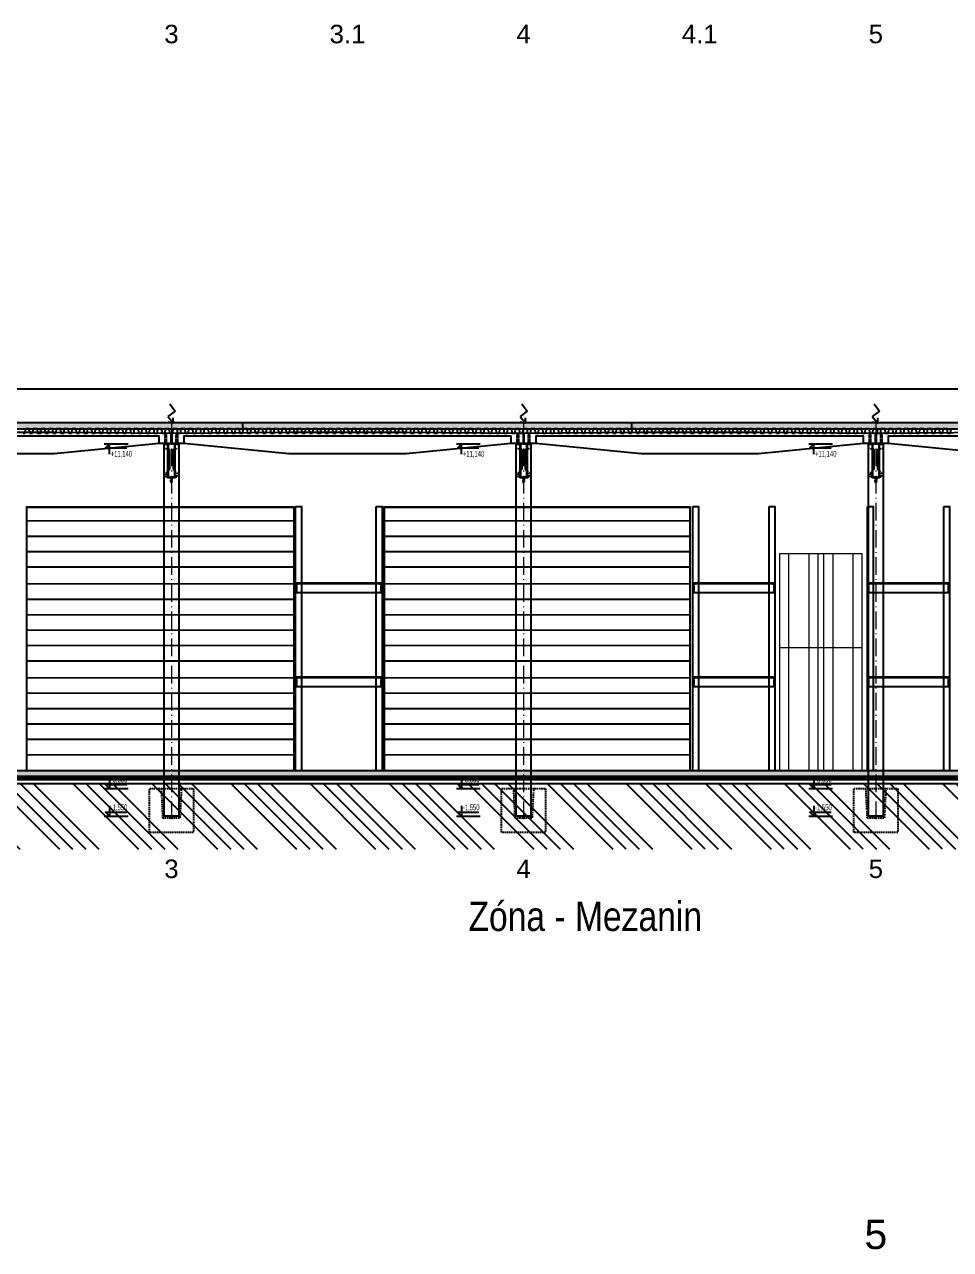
# Model space of a CAD drawing. Header units: millimetres. Extents: x 325046 to 1268204, y 1875583 to 2761998.
# Drawn here: x 725072 to 756622, y 2367212 to 2408947 of the extents above; entities that cross this region are included whole.
import ezdxf
from ezdxf.enums import TextEntityAlignment as Align

# ---------------------------------------------------------------- set-up
doc = ezdxf.new("R2010")
doc.units = ezdxf.units.MM
doc.header["$LTSCALE"] = 100
for name, pattern in [('ACAD_ISO10W100', [18.5, 12, -3, 0.5, -3]), ('DASHDOT', [1, 0.5, -0.25, 0, -0.25]), ('DASHED', [0.75, 0.5, -0.25]), ('DIVIDE', [31.75, 12.7, -6.35, 0, -6.35, 0, -6.35])]:
    doc.linetypes.add(name, pattern=pattern)
for name, color, linetype in [('005', 9, 'Continuous'), ('025', 1, 'Continuous'), ('030', 7, 'Continuous'), ('035', 7, 'Continuous'), ('050', 4, 'Continuous'), ('KOTY', 2, 'Continuous'), ('kóty 100', 5, 'Continuous'), ('Sloupy', 7, 'Continuous'), ('ŠRAF-TERÉN', 34, 'Continuous'), ('ŽB - MONOLIT', 4, 'Continuous')]:
    doc.layers.add(name, color=color, linetype=linetype)
for name, color, linetype, lineweight, true_color in [('IZOLACE - H', 7, 'Continuous', 9, 0x525252), ('PŘÍČKY - SDK', 7, 'Continuous', 30, 0x6a1174), ('Regály', 7, 'Continuous', 9, 0x0d4f10), ('TECH - Výtah + válečková', 7, 'Continuous', 9, 0xcc0f42), ('TECH - Zóny', 7, 'DIVIDE', 15, 0x33843e), ('TRAPÉZ -  KRYTINA', 7, 'Continuous', 25, 0x005875)]:
    doc.layers.add(name, color=color, linetype=linetype, lineweight=lineweight, true_color=true_color)
for name, color, linetype, true_color in [('Izolace tepelná', 7, 'Continuous', 0xfdf0ce), ('OCEL', 7, 'Continuous', 0x025574), ('Popis OS', 7, 'Continuous', 0xbd0a5d), ('Příprava na dock', 7, 'Continuous', 0x616161), ('ŽB - Šraf-monol', 7, 'Continuous', 0x6bc2a4)]:
    doc.layers.add(name, color=color, linetype=linetype, true_color=true_color)
doc.layers.add('Objekty - osy', color=5, linetype='ACAD_ISO10W100', lineweight=20)
doc.styles.add('ARIAL NARROW', font='ARIALN.TTF')
doc.styles.add('ARIL-TENKÝ', font='arial.ttf')

# ---------------------------------------------------------------- blocks, each defined once
blk = doc.blocks.new('L1_PO')
at = {"layer": '005', "linetype": 'DASHDOT', "ltscale": 0.5}
for points in [[(2900232, -5311663), (2900232, -5311223)], [(2911852, -5311663), (2911852, -5311223)]]:
    blk.add_lwpolyline(points, dxfattribs=at)
at = {"layer": '030'}
blk.add_lwpolyline([(2904042, -5311223), (2908042, -5311223), (2912022, -5311253), (2912022, -5311603), (2911622, -5311603), (2908042, -5311953), (2904042, -5311953), (2900462, -5311603), (2900062, -5311603), (2900062, -5311253)], close=True, dxfattribs=at)
blk.add_lwpolyline([(2911622, -5311603), (2911622, -5311353), (2900462, -5311353), (2900462, -5311603)], dxfattribs=at)
blk.add_lwpolyline([(2911622, -5311603), (2911622, -5311353), (2900462, -5311353), (2900462, -5311603)], dxfattribs=at)
at = {"layer": '035', "linetype": 'DASHED', "ltscale": 0.5}
for points in [[(2900207, -5311603), (2900207, -5311252)], [(2900257, -5311603), (2900257, -5311252)], [(2911827, -5311603), (2911827, -5311252)], [(2911877, -5311603), (2911877, -5311252)]]:
    blk.add_lwpolyline(points, dxfattribs=at)
blk = doc.blocks.new('HLAVIVE 5 PO')
at = {"layer": 'Příprava na dock', "linetype": 'DASHED'}
blk.add_lwpolyline([(2345597, -5228059), (2345597, -5226559), (2347097, -5226559), (2347097, -5228059)], close=True, dxfattribs=at)
blk.add_lwpolyline([(2345997, -5226559), (2346047, -5227559), (2346647, -5227559), (2346697, -5226559)], dxfattribs=at)
blk = doc.blocks.new('HROMOSVOD')
at = {"layer": 'Sloupy'}
for p, q in [((-215544, -3763603), (-215365, -3763858)), ((-215365, -3763858), (-215611, -3764037)), ((-215611, -3764037), (-215422, -3764264)), ((-215422, -3764264), (-215605, -3764227)), ((-215422, -3764264), (-215425, -3764077))]:
    blk.add_line(p, q, dxfattribs=at)

msp = doc.modelspace()

# ---------------------------------------------------------------- hatches: boundary and pattern name
at = {"layer": 'Izolace tepelná'}
h = msp.add_hatch(color=256, dxfattribs=at)
h.dxf.hatch_style = 1
h.paths.add_polyline_path([(720235.7, 2395373.1), (719157.2, 2395373.1), (719157.2, 2395173.1), (720235.7, 2395173.1)])
h.paths.add_polyline_path([(726235.7, 2395373.1), (720235.7, 2395373.1), (720235.7, 2395173.1), (726235.7, 2395173.1)])
h.paths.add_polyline_path([(732235.7, 2395373.1), (726235.7, 2395373.1), (726235.7, 2395173.1), (726293.5, 2395173.1), (732235.7, 2395173.1)])
h.paths.add_polyline_path([(732510.7, 2395373.1), (732235.7, 2395373.1), (732235.7, 2395173.1), (732510.7, 2395173.1)])
h = msp.add_hatch(color=256, dxfattribs=at)
h.dxf.hatch_style = 1
h.paths.add_polyline_path([(733485.7, 2395373.1), (732407.2, 2395373.1), (732407.2, 2395173.1), (733485.7, 2395173.1)])
h.paths.add_polyline_path([(739485.7, 2395373.1), (733485.7, 2395373.1), (733485.7, 2395173.1), (739485.7, 2395173.1)])
h.paths.add_polyline_path([(745485.7, 2395373.1), (739485.7, 2395373.1), (739485.7, 2395173.1), (739543.5, 2395173.1), (745485.7, 2395173.1)])
h.paths.add_polyline_path([(745760.7, 2395373.1), (745485.7, 2395373.1), (745485.7, 2395173.1), (745760.7, 2395173.1)])
h = msp.add_hatch(color=256, dxfattribs=at)
h.dxf.hatch_style = 1
h.paths.add_polyline_path([(746735.7, 2395373.1), (745657.2, 2395373.1), (745657.2, 2395173.1), (746735.7, 2395173.1)])
h.paths.add_polyline_path([(752735.7, 2395373.1), (746735.7, 2395373.1), (746735.7, 2395173.1), (752735.7, 2395173.1)])
h.paths.add_polyline_path([(758735.7, 2395373.1), (752735.7, 2395373.1), (752735.7, 2395173.1), (752793.5, 2395173.1), (758735.7, 2395173.1)])
h.paths.add_polyline_path([(759010.7, 2395373.1), (758735.7, 2395373.1), (758735.7, 2395173.1), (759010.7, 2395173.1)])
at = {"layer": 'ŠRAF-TERÉN'}
h = msp.add_hatch(dxfattribs=at)
h.set_pattern_fill('ANSI34', color=256, scale=100, angle=90, style=0)
h.set_pattern_definition([(135, (-468487, -136844.4), (-1347.0384, -1347.0384), []), (135, (-468487, -136395.4), (-1347.0384, -1347.0384), []), (135, (-468487, -135946.3), (-1347.0384, -1347.0384), []), (135, (-468487, -135497.3), (-1347.0384, -1347.0384), [])])
h.paths.add_polyline_path([(706303.7, 2383073.1), (711878.7, 2383073.1), (711878.7, 2381723.1), (711328.7, 2381723.1), (711328.7, 2380848.7), (706803.7, 2380848.7), (706803.7, 2381723.1), (706303.7, 2381723.1)])
h.paths.add_polyline_path([(700798.2, 2382764.2), (704598.7, 2382923.1), (705312.2, 2382923.1), (705466.2, 2382724.7), (705803.7, 2382724.7), (705803.7, 2381723.1), (705303.7, 2381723.1), (705303.7, 2380848.7), (700798.2, 2380848.7)])
h.paths.add_polyline_path([(717828.7, 2383073.1), (717828.7, 2381723.1), (717328.7, 2381723.1), (717328.7, 2380848.7), (712828.7, 2380848.7), (712828.7, 2381723.1), (712278.7, 2381723.1), (712278.7, 2381763.1), (712278.7, 2381763.1), (712278.7, 2381883.1), (712278.7, 2383073.1)])
h.paths.add_polyline_path([(718078.7, 2383073.1), (718078.7, 2381723.1), (717828.7, 2381723.1), (717828.7, 2381763.1), (717838.7, 2381763.1), (717838.7, 2381883.1), (717837.8, 2383073.1)])
h.paths.add_polyline_path([(718078.7, 2383073.1), (718328.7, 2383073.1), (718328.7, 2381883.1), (718318.7, 2381883.1), (718318.7, 2381763.1), (718319.1, 2381723.1), (718078.7, 2381723.1)])
h.paths.add_polyline_path([(1017133.1, 2383073.1), (1017036.8, 2380848.7), (718828.7, 2380848.7), (718828.7, 2381723.1), (718328.7, 2381723.1), (718328.7, 2381763.1), (718328.7, 2381763.1), (718328.7, 2381883.1), (718328.7, 2383073.1)])
h.paths.add_polyline_path([(718428.7, 2381723.1), (718828.7, 2381723.1), (718828.7, 2380848.7), (718384.9, 2380848.7)], flags=17)
h.paths.add_polyline_path([(718078.7, 2381723.1), (718328.7, 2381723.1), (718328.7, 2380848.7), (718078.7, 2380848.7)])
h.paths.add_polyline_path([(717828.7, 2381723.1), (718078.7, 2381723.1), (718078.7, 2380848.7), (717828.7, 2380848.7)])
h.paths.add_polyline_path([(717328.7, 2381723.1), (717728.7, 2381723.1), (717772.4, 2380848.7), (717328.7, 2380848.7)], flags=17)
h.paths.add_polyline_path([(712378.7, 2381723.1), (712828.7, 2381723.1), (712828.7, 2380848.7), (712334.9, 2380848.7)], flags=17)
h.paths.add_polyline_path([(712078.7, 2381723.1), (712278.7, 2381723.1), (712278.7, 2380848.7), (712078.7, 2380848.7)])
h.paths.add_polyline_path([(711878.7, 2381723.1), (712078.7, 2381723.1), (712078.7, 2380848.7), (711878.7, 2380848.7)])
h.paths.add_polyline_path([(711328.7, 2381723.1), (711778.7, 2381723.1), (711822.4, 2380848.7), (711328.7, 2380848.7)], flags=17)
h.paths.add_polyline_path([(706403.7, 2381723.1), (706803.7, 2381723.1), (706803.7, 2380848.7), (706359.9, 2380848.7)], flags=17)
h.paths.add_polyline_path([(706078.7, 2381723.1), (706303.7, 2381723.1), (706303.7, 2380848.7), (706078.7, 2380848.7)])
h.paths.add_polyline_path([(705803.7, 2381723.1), (706078.7, 2381723.1), (706078.7, 2380848.7), (705803.7, 2380848.7)])
h.paths.add_polyline_path([(705303.7, 2381723.1), (705703.7, 2381723.1), (705747.4, 2380848.7), (705303.7, 2380848.7)], flags=17)
at = {"layer": 'ŽB - Šraf-monol'}
msp.add_hatch(color=256, dxfattribs=at).paths.add_polyline_path([(1018353.7, 2383523.1), (1018353.7, 2383343.1), (705803.7, 2383343.1), (705803.7, 2383523.1)])

# ---------------------------------------------------------------- linework, layer by layer
at = {"layer": '005', "linetype": 'DASHDOT', "ltscale": 0.5}
for points in [[(730078.7, 2393323.1), (730078.7, 2393573.1)], [(742078.7, 2393323.1), (742078.7, 2393573.1)], [(754078.7, 2393323.1), (754078.7, 2393573.1)]]:
    msp.add_lwpolyline(points, dxfattribs=at)
at = {"layer": '025', "linetype": 'DASHED'}
for points, const_width in [([(729888.7, 2394663.1), (729888.7, 2395003.1)], 20), ([(730268.7, 2394663.1), (730268.7, 2395003.1)], 20), ([(741888.7, 2394663.1), (741888.7, 2395003.1)], 20), ([(742268.7, 2394663.1), (742268.7, 2395003.1)], 20), ([(753888.7, 2394663.1), (753888.7, 2395003.1)], 20), ([(754268.7, 2394663.1), (754268.7, 2395003.1)], 20), ([(730078.7, 2393373.1), (730078.7, 2393523.1)], 25), ([(742078.7, 2393373.1), (742078.7, 2393523.1)], 25), ([(754078.7, 2393373.1), (754078.7, 2393523.1)], 25)]:
    msp.add_lwpolyline(points, dxfattribs=dict(at, const_width=const_width))
at = {"layer": '035', "linetype": 'DASHED'}
for points in [[(729828.7, 2394663.7), (730328.7, 2394663.7), (730328.7, 2394503.8), (730143.7, 2394464.8), (730143.7, 2393793.1), (730263.7, 2393673.1), (730263.7, 2393523.1), (729893.7, 2393523.1), (729893.7, 2393673.1), (730013.7, 2393793.1), (730013.7, 2394464.8), (729828.7, 2394503.8), (729828.7, 2394663.7)], [(741828.7, 2394663.7), (742328.7, 2394663.7), (742328.7, 2394503.8), (742143.7, 2394464.8), (742143.7, 2393793.1), (742263.7, 2393673.1), (742263.7, 2393523.1), (741893.7, 2393523.1), (741893.7, 2393673.1), (742013.7, 2393793.1), (742013.7, 2394464.8), (741828.7, 2394503.8), (741828.7, 2394663.7)], [(753828.7, 2394663.7), (754328.7, 2394663.7), (754328.7, 2394503.8), (754143.7, 2394464.8), (754143.7, 2393793.1), (754263.7, 2393673.1), (754263.7, 2393523.1), (753893.7, 2393523.1), (753893.7, 2393673.1), (754013.7, 2393793.1), (754013.7, 2394464.8), (753828.7, 2394503.8), (753828.7, 2394663.7)]]:
    msp.add_lwpolyline(points, dxfattribs=at)
at = {"layer": '035', "ltscale": 0.5}
for points in [[(729828.7, 2394663.1), (729948.7, 2394663.1), (729948.7, 2393513.1), (730208.7, 2393513.1), (730208.7, 2394663.1), (730328.7, 2394663.1), (730328.7, 2381973.1), (729828.7, 2381973.1)], [(741828.7, 2394663.1), (741948.7, 2394663.1), (741948.7, 2393513.1), (742208.7, 2393513.1), (742208.7, 2394663.1), (742328.7, 2394663.1), (742328.7, 2381973.1), (741828.7, 2381973.1)], [(753828.7, 2394663.1), (753948.7, 2394663.1), (753948.7, 2393513.1), (754208.7, 2393513.1), (754208.7, 2394663.1), (754328.7, 2394663.1), (754328.7, 2381973.1), (753828.7, 2381973.1)]]:
    msp.add_lwpolyline(points, close=True, dxfattribs=at)
at = {"layer": '035', "linetype": 'DASHED'}
for points in [[(730048.7, 2393513.1), (730048.7, 2393353.1), (730108.7, 2393353.1), (730108.7, 2393513.1)], [(742048.7, 2393513.1), (742048.7, 2393353.1), (742108.7, 2393353.1), (742108.7, 2393513.1)], [(754048.7, 2393513.1), (754048.7, 2393353.1), (754108.7, 2393353.1), (754108.7, 2393513.1)]]:
    msp.add_lwpolyline(points, close=True, dxfattribs=at)
at = {"layer": '050'}
for points in [[(729968.7, 2394663.7), (729968.7, 2394474.3), (730013.7, 2394464.8), (730013.7, 2393793.1), (729968.7, 2393748.1), (729968.7, 2393523.1), (730188.7, 2393523.1), (730188.7, 2393748.1), (730143.7, 2393793.1), (730143.7, 2394464.8), (730188.7, 2394474.3), (730188.7, 2394663.7)], [(741968.7, 2394663.7), (741968.7, 2394474.3), (742013.7, 2394464.8), (742013.7, 2393793.1), (741968.7, 2393748.1), (741968.7, 2393523.1), (742188.7, 2393523.1), (742188.7, 2393748.1), (742143.7, 2393793.1), (742143.7, 2394464.8), (742188.7, 2394474.3), (742188.7, 2394663.7)], [(753968.7, 2394663.7), (753968.7, 2394474.3), (754013.7, 2394464.8), (754013.7, 2393793.1), (753968.7, 2393748.1), (753968.7, 2393523.1), (754188.7, 2393523.1), (754188.7, 2393748.1), (754143.7, 2393793.1), (754143.7, 2394464.8), (754188.7, 2394474.3), (754188.7, 2394663.7)]]:
    msp.add_lwpolyline(points, close=True, dxfattribs=at)
at = {"layer": 'IZOLACE - H', "linetype": 'ByBlock', "ltscale": 1000}
for p, q in [((719157.2, 2395393.1), (732510.7, 2395393.1)), ((732407.2, 2395393.1), (745760.7, 2395393.1)), ((745657.2, 2395393.1), (759010.7, 2395393.1))]:
    msp.add_line(p, q, dxfattribs=at)
at = {"layer": 'IZOLACE - H', "linetype": 'DASHED', "ltscale": 10, "const_width": 20}
for points in [[(719157.2, 2395383.1), (732510.7, 2395383.1)], [(732407.2, 2395383.1), (745760.7, 2395383.1)], [(745657.2, 2395383.1), (759010.7, 2395383.1)]]:
    msp.add_lwpolyline(points, dxfattribs=at)
at = {"layer": 'IZOLACE - H', "linetype": 'DASHED', "ltscale": 5, "const_width": 20, "flags": 128}
msp.add_lwpolyline([(705803.7, 2383323.1), (1018353.7, 2383323.1)], dxfattribs=at)
at = {"layer": 'IZOLACE - H', "linetype": 'ByBlock', "ltscale": 1000, "flags": 128}
for points in [[(705803.7, 2383333.1), (1018189, 2383333.1)], [(705803.7, 2383313.1), (1018353.7, 2383313.1)]]:
    msp.add_lwpolyline(points, dxfattribs=at)
at = {"layer": 'Izolace tepelná'}
for points in [[(732510.7, 2395173.1), (732510.7, 2395373.1), (719157.2, 2395373.1)], [(719157.2, 2395173.1), (732510.7, 2395173.1)], [(745760.7, 2395173.1), (745760.7, 2395373.1), (732407.2, 2395373.1)], [(732407.2, 2395173.1), (745760.7, 2395173.1)], [(759010.7, 2395173.1), (759010.7, 2395373.1), (745657.2, 2395373.1)], [(745657.2, 2395173.1), (759010.7, 2395173.1)], [(1018353.7, 2383233.1), (705803.7, 2383233.1), (705803.7, 2383313.1)], [(705803.7, 2383313.1), (1018353.7, 2383313.1)]]:
    msp.add_lwpolyline(points, dxfattribs=at)
at = {"layer": 'KOTY'}
for p, q in [((727791.8, 2394663.1), (728601.3, 2394663.1)), ((739791.8, 2394663.1), (740601.3, 2394663.1)), ((751791.8, 2394663.1), (752601.3, 2394663.1)), ((727791.8, 2382923.1), (728601.3, 2382923.1)), ((739791.8, 2382923.1), (740601.3, 2382923.1)), ((751791.8, 2382923.1), (752601.3, 2382923.1)), ((727791.8, 2381973.1), (728601.3, 2381973.1)), ((739791.8, 2381973.1), (740601.3, 2381973.1)), ((751791.8, 2381973.1), (752601.3, 2381973.1))]:
    msp.add_line(p, q, dxfattribs=at)
at = {"layer": 'KOTY', "flags": 128}
for points in [[(727966.5, 2394312.2), (727966.5, 2394663.1), (727831.5, 2394528.1), (728556.5, 2394528.1)], [(739966.5, 2394312.2), (739966.5, 2394663.1), (739831.5, 2394528.1), (740556.5, 2394528.1)], [(751966.5, 2394312.2), (751966.5, 2394663.1), (751831.5, 2394528.1), (752556.5, 2394528.1)], [(727966.5, 2383274), (727966.5, 2382923.1), (727831.5, 2383058.1), (728556.5, 2383058.1)], [(739966.5, 2383274), (739966.5, 2382923.1), (739831.5, 2383058.1), (740556.5, 2383058.1)], [(751966.5, 2383274), (751966.5, 2382923.1), (751831.5, 2383058.1), (752556.5, 2383058.1)], [(727966.5, 2382324), (727966.5, 2381973.1), (727831.5, 2382108.1), (728556.5, 2382108.1)], [(739966.5, 2382324), (739966.5, 2381973.1), (739831.5, 2382108.1), (740556.5, 2382108.1)], [(751966.5, 2382324), (751966.5, 2381973.1), (751831.5, 2382108.1), (752556.5, 2382108.1)]]:
    msp.add_lwpolyline(points, dxfattribs=at)
at = {"layer": 'kóty 100'}
msp.add_line((1024720.1, 2396523.1), (705683.7, 2396523.1), dxfattribs=at)
at = {"layer": 'Objekty - osy', "ltscale": 0.5}
for points in [[(730078.7, 2395423.5), (730078.7, 2381773.1)], [(742078.7, 2395423.5), (742078.7, 2381773.1)], [(754078.7, 2395423.5), (754078.7, 2381773.1)]]:
    msp.add_lwpolyline(points, dxfattribs=at)
at = {"layer": 'OCEL', "linetype": 'ByBlock'}
for p, q in [((734314.9, 2389593.1), (737179.4, 2389593.1)), ((747914.9, 2389593.1), (750639.7, 2389593.1)), ((753789.7, 2389593.1), (756514.4, 2389593.1)), ((734314.9, 2386393.1), (737179.4, 2386393.1)), ((747914.9, 2386393.1), (750639.7, 2386393.1)), ((753789.7, 2386393.1), (756514.4, 2386393.1))]:
    msp.add_line(p, q, dxfattribs=at)
at = {"layer": 'OCEL', "linetype": 'ByBlock', "ltscale": 100}
for points in [[(734304.7, 2392523.1), (734504.7, 2392523.1), (734504.7, 2383523.1), (734304.7, 2383523.1)], [(737054.7, 2392523.1), (737254.7, 2392523.1), (737254.7, 2383523.1), (737054.7, 2383523.1)], [(747839.7, 2392523.1), (748039.7, 2392523.1), (748039.7, 2383523.1), (747839.7, 2383523.1)], [(750439.7, 2392523.1), (750639.7, 2392523.1), (750639.7, 2383523.1), (750439.7, 2383523.1)], [(753789.7, 2392523.1), (753989.7, 2392523.1), (753989.7, 2383523.1), (753789.7, 2383523.1)], [(756389.7, 2392523.1), (756589.7, 2392523.1), (756589.7, 2383523.1), (756389.7, 2383523.1)]]:
    msp.add_lwpolyline(points, close=True, dxfattribs=at)
at = {"layer": 'OCEL', "linetype": 'ByBlock'}
for points in [[(734304.7, 2389923.1), (737254.7, 2389923.1), (737254.7, 2389893.1), (734304.7, 2389893.1)], [(734304.7, 2386723.1), (737254.7, 2386723.1), (737254.7, 2386693.1), (734304.7, 2386693.1)]]:
    msp.add_lwpolyline(points, close=True, dxfattribs=at)
for points in [[(734375.9, 2389877.6), (734375.9, 2389889.1), (734308.7, 2389889.1), (734308.7, 2389847.1), (734339.3, 2389825.4), (734339.2, 2389660.7), (734308.7, 2389639.1), (734308.7, 2389597.1), (734375.9, 2389597.1), (734375.9, 2389608.6), (734379.9, 2389608.6), (734379.9, 2389593.1), (734304.7, 2389593.1), (734304.7, 2389641.2), (734335.2, 2389662.8), (734335.3, 2389823.4), (734304.7, 2389845), (734304.7, 2389893.1), (734379.9, 2389893.1), (734379.9, 2389877.6), (734375.9, 2389877.6)], [(737183.4, 2389877.6), (737183.4, 2389889.1), (737250.7, 2389889.1), (737250.7, 2389847.1), (737220, 2389825.4), (737220.1, 2389660.7), (737250.7, 2389639.1), (737250.7, 2389597.1), (737183.4, 2389597.1), (737183.4, 2389608.6), (737179.4, 2389608.6), (737179.4, 2389593.1), (737254.7, 2389593.1), (737254.7, 2389641.2), (737224.1, 2389662.8), (737224, 2389823.4), (737254.7, 2389845), (737254.7, 2389893.1), (737179.4, 2389893.1), (737179.4, 2389877.6), (737183.4, 2389877.6)], [(750639.7, 2389893.1), (747839.7, 2389893.1), (747839.7, 2389923.1), (750639.7, 2389923.1)], [(747910.9, 2389877.6), (747910.9, 2389889.1), (747843.7, 2389889.1), (747843.7, 2389847.1), (747874.3, 2389825.4), (747874.2, 2389660.7), (747843.7, 2389639.1), (747843.7, 2389597.1), (747910.9, 2389597.1), (747910.9, 2389608.6), (747914.9, 2389608.6), (747914.9, 2389593.1), (747839.7, 2389593.1), (747839.7, 2389641.2), (747870.2, 2389662.8), (747870.3, 2389823.4), (747839.7, 2389845), (747839.7, 2389893.1), (747914.9, 2389893.1), (747914.9, 2389877.6), (747910.9, 2389877.6)], [(750568.4, 2389877.6), (750568.4, 2389889.1), (750635.7, 2389889.1), (750635.7, 2389847.1), (750605, 2389825.4), (750605.1, 2389660.7), (750635.7, 2389639.1), (750635.7, 2389597.1), (750568.4, 2389597.1), (750568.4, 2389608.6), (750564.4, 2389608.6), (750564.4, 2389593.1), (750639.7, 2389593.1), (750639.7, 2389641.2), (750609.1, 2389662.8), (750609, 2389823.4), (750639.7, 2389845), (750639.7, 2389893.1), (750564.4, 2389893.1), (750564.4, 2389877.6), (750568.4, 2389877.6)], [(753789.7, 2389923.1), (756589.7, 2389923.1), (756589.7, 2389893.1), (753789.7, 2389893.1)], [(753860.9, 2389877.6), (753860.9, 2389889.1), (753793.7, 2389889.1), (753793.7, 2389847.1), (753824.3, 2389825.4), (753824.2, 2389660.7), (753793.7, 2389639.1), (753793.7, 2389597.1), (753860.9, 2389597.1), (753860.9, 2389608.6), (753864.9, 2389608.6), (753864.9, 2389593.1), (753789.7, 2389593.1), (753789.7, 2389641.2), (753820.2, 2389662.8), (753820.3, 2389823.4), (753789.7, 2389845), (753789.7, 2389893.1), (753864.9, 2389893.1), (753864.9, 2389877.6), (753860.9, 2389877.6)], [(756518.4, 2389877.6), (756518.4, 2389889.1), (756585.7, 2389889.1), (756585.7, 2389847.1), (756555, 2389825.4), (756555.1, 2389660.7), (756585.7, 2389639.1), (756585.7, 2389597.1), (756518.4, 2389597.1), (756518.4, 2389608.6), (756514.4, 2389608.6), (756514.4, 2389593.1), (756589.7, 2389593.1), (756589.7, 2389641.2), (756559.1, 2389662.8), (756559, 2389823.4), (756589.7, 2389845), (756589.7, 2389893.1), (756514.4, 2389893.1), (756514.4, 2389877.6), (756518.4, 2389877.6)], [(734375.9, 2386677.6), (734375.9, 2386689.1), (734308.7, 2386689.1), (734308.7, 2386647.1), (734339.3, 2386625.4), (734339.2, 2386460.7), (734308.7, 2386439.1), (734308.7, 2386397.1), (734375.9, 2386397.1), (734375.9, 2386408.6), (734379.9, 2386408.6), (734379.9, 2386393.1), (734304.7, 2386393.1), (734304.7, 2386441.2), (734335.2, 2386462.8), (734335.3, 2386623.4), (734304.7, 2386645), (734304.7, 2386693.1), (734379.9, 2386693.1), (734379.9, 2386677.6), (734375.9, 2386677.6)], [(737183.4, 2386677.6), (737183.4, 2386689.1), (737250.7, 2386689.1), (737250.7, 2386647.1), (737220, 2386625.4), (737220.1, 2386460.7), (737250.7, 2386439.1), (737250.7, 2386397.1), (737183.4, 2386397.1), (737183.4, 2386408.6), (737179.4, 2386408.6), (737179.4, 2386393.1), (737254.7, 2386393.1), (737254.7, 2386441.2), (737224.1, 2386462.8), (737224, 2386623.4), (737254.7, 2386645), (737254.7, 2386693.1), (737179.4, 2386693.1), (737179.4, 2386677.6), (737183.4, 2386677.6)], [(750639.7, 2386693.1), (747839.7, 2386693.1), (747839.7, 2386723.1), (750639.7, 2386723.1)], [(747910.9, 2386677.6), (747910.9, 2386689.1), (747843.7, 2386689.1), (747843.7, 2386647.1), (747874.3, 2386625.4), (747874.2, 2386460.7), (747843.7, 2386439.1), (747843.7, 2386397.1), (747910.9, 2386397.1), (747910.9, 2386408.6), (747914.9, 2386408.6), (747914.9, 2386393.1), (747839.7, 2386393.1), (747839.7, 2386441.2), (747870.2, 2386462.8), (747870.3, 2386623.4), (747839.7, 2386645), (747839.7, 2386693.1), (747914.9, 2386693.1), (747914.9, 2386677.6), (747910.9, 2386677.6)], [(750568.4, 2386677.6), (750568.4, 2386689.1), (750635.7, 2386689.1), (750635.7, 2386647.1), (750605, 2386625.4), (750605.1, 2386460.7), (750635.7, 2386439.1), (750635.7, 2386397.1), (750568.4, 2386397.1), (750568.4, 2386408.6), (750564.4, 2386408.6), (750564.4, 2386393.1), (750639.7, 2386393.1), (750639.7, 2386441.2), (750609.1, 2386462.8), (750609, 2386623.4), (750639.7, 2386645), (750639.7, 2386693.1), (750564.4, 2386693.1), (750564.4, 2386677.6), (750568.4, 2386677.6)], [(753789.7, 2386723.1), (756589.7, 2386723.1), (756589.7, 2386693.1), (753789.7, 2386693.1)], [(753860.9, 2386677.6), (753860.9, 2386689.1), (753793.7, 2386689.1), (753793.7, 2386647.1), (753824.3, 2386625.4), (753824.2, 2386460.7), (753793.7, 2386439.1), (753793.7, 2386397.1), (753860.9, 2386397.1), (753860.9, 2386408.6), (753864.9, 2386408.6), (753864.9, 2386393.1), (753789.7, 2386393.1), (753789.7, 2386441.2), (753820.2, 2386462.8), (753820.3, 2386623.4), (753789.7, 2386645), (753789.7, 2386693.1), (753864.9, 2386693.1), (753864.9, 2386677.6), (753860.9, 2386677.6)], [(756518.4, 2386677.6), (756518.4, 2386689.1), (756585.7, 2386689.1), (756585.7, 2386647.1), (756555, 2386625.4), (756555.1, 2386460.7), (756585.7, 2386439.1), (756585.7, 2386397.1), (756518.4, 2386397.1), (756518.4, 2386408.6), (756514.4, 2386408.6), (756514.4, 2386393.1), (756589.7, 2386393.1), (756589.7, 2386441.2), (756559.1, 2386462.8), (756559, 2386623.4), (756589.7, 2386645), (756589.7, 2386693.1), (756514.4, 2386693.1), (756514.4, 2386677.6), (756518.4, 2386677.6)]]:
    msp.add_lwpolyline(points, dxfattribs=at)
at = {"layer": 'PŘÍČKY - SDK'}
msp.add_line((705803.7, 2383230.5), (1018353.7, 2383230.5), dxfattribs=at)
at = {"layer": 'Regály'}
for points in [[(725134.7, 2392523.1), (734269.7, 2392523.1), (734269.7, 2383523.1), (725134.7, 2383523.1)], [(725164.7, 2392493.1), (734239.7, 2392493.1), (734239.7, 2383523.1), (725164.7, 2383523.1)], [(737319.7, 2392523.1), (747754.7, 2392523.1), (747754.7, 2383523.1), (737319.7, 2383523.1)], [(737349.7, 2392493.1), (747724.7, 2392493.1), (747724.7, 2383523.1), (737349.7, 2383523.1)]]:
    msp.add_lwpolyline(points, close=True, dxfattribs=at)
at = {"layer": 'Regály', "linetype": 'ByBlock'}
for points in [[(725164.7, 2392523.1), (734239.7, 2392523.1), (734239.7, 2392493.1), (725164.7, 2392493.1)], [(725164.7, 2392523.1), (734239.7, 2392523.1), (734239.7, 2392493.1), (725164.7, 2392493.1)], [(737349.7, 2392523.1), (747724.7, 2392523.1), (747724.7, 2392493.1), (737349.7, 2392493.1)], [(737349.7, 2392523.1), (747724.7, 2392523.1), (747724.7, 2392493.1), (737349.7, 2392493.1)], [(725164.7, 2392051.7), (734239.7, 2392051.7), (734239.7, 2392021.7), (725164.7, 2392021.7)], [(737349.7, 2392051.7), (747724.7, 2392051.7), (747724.7, 2392021.7), (737349.7, 2392021.7)], [(725164.7, 2391526.7), (734239.7, 2391526.7), (734239.7, 2391496.7), (725164.7, 2391496.7)], [(737349.7, 2391526.7), (747724.7, 2391526.7), (747724.7, 2391496.7), (737349.7, 2391496.7)], [(725164.7, 2391001.6), (734239.7, 2391001.6), (734239.7, 2390971.6), (725164.7, 2390971.6)], [(737349.7, 2391001.6), (747724.7, 2391001.6), (747724.7, 2390971.6), (737349.7, 2390971.6)], [(725164.7, 2390476.6), (734239.7, 2390476.6), (734239.7, 2390446.6), (725164.7, 2390446.6)], [(737349.7, 2390476.6), (747724.7, 2390476.6), (747724.7, 2390446.6), (737349.7, 2390446.6)], [(725164.7, 2389905.6), (734239.7, 2389905.6), (734239.7, 2389875.6), (725164.7, 2389875.6)], [(737349.7, 2389905.6), (747724.7, 2389905.6), (747724.7, 2389875.6), (737349.7, 2389875.6)], [(725134.7, 2389376.7), (734239.7, 2389376.7), (734239.7, 2389346.7), (725134.7, 2389346.7)], [(737349.7, 2389376.7), (747724.7, 2389376.7), (747724.7, 2389346.7), (737349.7, 2389346.7)], [(725134.7, 2388851.7), (734239.7, 2388851.7), (734239.7, 2388821.7), (725134.7, 2388821.7)], [(737349.7, 2388851.7), (747724.7, 2388851.7), (747724.7, 2388821.7), (737349.7, 2388821.7)], [(725134.7, 2388326.7), (734239.7, 2388326.7), (734239.7, 2388296.7), (725134.7, 2388296.7)], [(737349.7, 2388326.7), (747724.7, 2388326.7), (747724.7, 2388296.7), (737349.7, 2388296.7)], [(725134.7, 2387805.5), (734239.7, 2387805.5), (734239.7, 2387775.5), (725134.7, 2387775.5)], [(737349.7, 2387805.5), (747724.7, 2387805.5), (747724.7, 2387775.5), (737349.7, 2387775.5)], [(725134.7, 2387280.4), (734239.7, 2387280.4), (734239.7, 2387250.4), (725134.7, 2387250.4)], [(737349.7, 2387280.4), (747724.7, 2387280.4), (747724.7, 2387250.4), (737349.7, 2387250.4)], [(725134.7, 2386705.6), (734239.7, 2386705.6), (734239.7, 2386675.6), (725134.7, 2386675.6)], [(737349.7, 2386705.6), (747724.7, 2386705.6), (747724.7, 2386675.6), (737349.7, 2386675.6)], [(725134.7, 2386180.6), (734274.7, 2386180.6), (734274.7, 2386150.6), (725134.7, 2386150.6)], [(737349.7, 2386180.6), (747724.7, 2386180.6), (747724.7, 2386150.6), (737349.7, 2386150.6)], [(725164.7, 2385655.5), (734239.7, 2385655.5), (734239.7, 2385625.5), (725164.7, 2385625.5)], [(737349.7, 2385655.5), (747724.7, 2385655.5), (747724.7, 2385625.5), (737349.7, 2385625.5)], [(725164.7, 2385130.5), (734239.7, 2385130.5), (734239.7, 2385100.5), (725164.7, 2385100.5)], [(737349.7, 2385130.5), (747724.7, 2385130.5), (747724.7, 2385100.5), (737349.7, 2385100.5)], [(725164.7, 2384605.5), (734239.7, 2384605.5), (734239.7, 2384575.5), (725164.7, 2384575.5)], [(737349.7, 2384605.5), (747724.7, 2384605.5), (747724.7, 2384575.5), (737349.7, 2384575.5)], [(725164.7, 2384080.4), (734239.7, 2384080.4), (734239.7, 2384050.4), (725164.7, 2384050.4)], [(737349.7, 2384080.4), (747724.7, 2384080.4), (747724.7, 2384050.4), (737349.7, 2384050.4)]]:
    msp.add_lwpolyline(points, close=True, dxfattribs=at)
at = {"layer": 'TECH - Výtah + válečková'}
for p, q in [((750804.7, 2390923.1), (753604.7, 2390923.1)), ((750804.7, 2387723.1), (753604.7, 2387723.1))]:
    msp.add_line(p, q, dxfattribs=at)
for points in [[(752100.7, 2390923.1), (752100.7, 2383523.1), (750804.7, 2383523.1), (750804.7, 2390923.1)], [(751792.2, 2390923.1), (751792.2, 2383523.1), (751117.1, 2383523.1), (751117.9, 2390923.1)], [(753604.7, 2390923.1), (753604.7, 2383523.1), (752308.6, 2383523.1), (752308.6, 2390923.1)], [(753296.2, 2390923.1), (753296.2, 2383523.1), (752621, 2383523.1), (752621.9, 2390923.1)]]:
    msp.add_lwpolyline(points, dxfattribs=at)
at = {"layer": 'TRAPÉZ -  KRYTINA', "flags": 128}
for points in [[(732511.2, 2395107.5), (732493.5, 2395013.1), (732443.5, 2395013.1), (732418.5, 2395013.1), (732388.5, 2395173.1), (732258.5, 2395173.1), (732228.5, 2395013.1), (732178.5, 2395013.1), (732153.5, 2395013.1), (732123.5, 2395173.1), (731993.5, 2395173.1), (731963.5, 2395013.1), (731913.5, 2395013.1), (731888.5, 2395013.1), (731858.5, 2395173.1), (731728.5, 2395173.1), (731698.5, 2395013.1), (731648.5, 2395013.1), (731623.5, 2395013.1), (731593.5, 2395173.1), (731463.5, 2395173.1), (731433.5, 2395013.1), (731383.5, 2395013.1), (731358.5, 2395013.1), (731328.5, 2395173.1), (731198.5, 2395173.1), (731168.5, 2395013.1), (731118.5, 2395013.1), (731093.5, 2395013.1), (731063.5, 2395173.1), (730933.5, 2395173.1), (730903.5, 2395013.1), (730853.5, 2395013.1), (730828.5, 2395013.1), (730798.5, 2395173.1), (730668.5, 2395173.1), (730638.5, 2395013.1), (730588.5, 2395013.1), (730563.5, 2395013.1), (730533.5, 2395173.1), (730403.5, 2395173.1), (730373.5, 2395013.1), (730323.5, 2395013.1), (730298.5, 2395013.1), (730268.5, 2395173.1), (730138.5, 2395173.1), (730108.5, 2395013.1), (730058.5, 2395013.1), (730033.5, 2395013.1), (730003.5, 2395173.1), (729873.5, 2395173.1), (729843.5, 2395013.1), (729793.5, 2395013.1), (729768.5, 2395013.1), (729738.5, 2395173.1), (729608.5, 2395173.1), (729578.5, 2395013.1), (729528.5, 2395013.1), (729503.5, 2395013.1), (729473.5, 2395173.1), (729343.5, 2395173.1), (729313.5, 2395013.1), (729263.5, 2395013.1), (729238.5, 2395013.1), (729208.5, 2395173.1), (729078.5, 2395173.1), (729048.5, 2395013.1), (728998.5, 2395013.1), (728973.5, 2395013.1), (728943.5, 2395173.1), (728813.5, 2395173.1), (728783.5, 2395013.1), (728733.5, 2395013.1), (728708.5, 2395013.1), (728678.5, 2395173.1), (728548.5, 2395173.1), (728518.5, 2395013.1), (728468.5, 2395013.1), (728443.5, 2395013.1), (728413.5, 2395173.1), (728283.5, 2395173.1), (728253.5, 2395013.1), (728203.5, 2395013.1), (728178.5, 2395013.1), (728148.5, 2395173.1), (728018.5, 2395173.1), (727988.5, 2395013.1), (727938.5, 2395013.1), (727913.5, 2395013.1), (727883.5, 2395173.1), (727753.5, 2395173.1), (727723.5, 2395013.1), (727673.5, 2395013.1), (727648.5, 2395013.1), (727618.5, 2395173.1), (727488.5, 2395173.1), (727458.5, 2395013.1), (727408.5, 2395013.1), (727383.5, 2395013.1), (727353.5, 2395173.1), (727223.5, 2395173.1), (727193.5, 2395013.1), (727143.5, 2395013.1), (727118.5, 2395013.1), (727088.5, 2395173.1), (726958.5, 2395173.1), (726928.5, 2395013.1), (726878.5, 2395013.1), (726853.5, 2395013.1), (726823.5, 2395173.1), (726693.5, 2395173.1), (726663.5, 2395013.1), (726613.5, 2395013.1), (726588.5, 2395013.1), (726558.5, 2395173.1), (726428.5, 2395173.1), (726398.5, 2395013.1), (726348.5, 2395013.1), (726323.5, 2395013.1), (726293.5, 2395173.1), (726163.5, 2395173.1), (726133.5, 2395013.1), (726083.5, 2395013.1), (726058.5, 2395013.1), (726028.5, 2395173.1), (725898.5, 2395173.1), (725868.5, 2395013.1), (725818.5, 2395013.1), (725793.5, 2395013.1), (725763.5, 2395173.1), (725633.5, 2395173.1), (725603.5, 2395013.1), (725553.5, 2395013.1), (725528.5, 2395013.1), (725498.5, 2395173.1), (725368.5, 2395173.1), (725338.5, 2395013.1), (725288.5, 2395013.1), (725263.5, 2395013.1), (725233.5, 2395173.1), (725103.5, 2395173.1), (725073.5, 2395013.1), (725023.5, 2395013.1)], [(745761.2, 2395107.5), (745743.5, 2395013.1), (745693.5, 2395013.1), (745668.5, 2395013.1), (745638.5, 2395173.1), (745508.5, 2395173.1), (745478.5, 2395013.1), (745428.5, 2395013.1), (745403.5, 2395013.1), (745373.5, 2395173.1), (745243.5, 2395173.1), (745213.5, 2395013.1), (745163.5, 2395013.1), (745138.5, 2395013.1), (745108.5, 2395173.1), (744978.5, 2395173.1), (744948.5, 2395013.1), (744898.5, 2395013.1), (744873.5, 2395013.1), (744843.5, 2395173.1), (744713.5, 2395173.1), (744683.5, 2395013.1), (744633.5, 2395013.1), (744608.5, 2395013.1), (744578.5, 2395173.1), (744448.5, 2395173.1), (744418.5, 2395013.1), (744368.5, 2395013.1), (744343.5, 2395013.1), (744313.5, 2395173.1), (744183.5, 2395173.1), (744153.5, 2395013.1), (744103.5, 2395013.1), (744078.5, 2395013.1), (744048.5, 2395173.1), (743918.5, 2395173.1), (743888.5, 2395013.1), (743838.5, 2395013.1), (743813.5, 2395013.1), (743783.5, 2395173.1), (743653.5, 2395173.1), (743623.5, 2395013.1), (743573.5, 2395013.1), (743548.5, 2395013.1), (743518.5, 2395173.1), (743388.5, 2395173.1), (743358.5, 2395013.1), (743308.5, 2395013.1), (743283.5, 2395013.1), (743253.5, 2395173.1), (743123.5, 2395173.1), (743093.5, 2395013.1), (743043.5, 2395013.1), (743018.5, 2395013.1), (742988.5, 2395173.1), (742858.5, 2395173.1), (742828.5, 2395013.1), (742778.5, 2395013.1), (742753.5, 2395013.1), (742723.5, 2395173.1), (742593.5, 2395173.1), (742563.5, 2395013.1), (742513.5, 2395013.1), (742488.5, 2395013.1), (742458.5, 2395173.1), (742328.5, 2395173.1), (742298.5, 2395013.1), (742248.5, 2395013.1), (742223.5, 2395013.1), (742193.5, 2395173.1), (742063.5, 2395173.1), (742033.5, 2395013.1), (741983.5, 2395013.1), (741958.5, 2395013.1), (741928.5, 2395173.1), (741798.5, 2395173.1), (741768.5, 2395013.1), (741718.5, 2395013.1), (741693.5, 2395013.1), (741663.5, 2395173.1), (741533.5, 2395173.1), (741503.5, 2395013.1), (741453.5, 2395013.1), (741428.5, 2395013.1), (741398.5, 2395173.1), (741268.5, 2395173.1), (741238.5, 2395013.1), (741188.5, 2395013.1), (741163.5, 2395013.1), (741133.5, 2395173.1), (741003.5, 2395173.1), (740973.5, 2395013.1), (740923.5, 2395013.1), (740898.5, 2395013.1), (740868.5, 2395173.1), (740738.5, 2395173.1), (740708.5, 2395013.1), (740658.5, 2395013.1), (740633.5, 2395013.1), (740603.5, 2395173.1), (740473.5, 2395173.1), (740443.5, 2395013.1), (740393.5, 2395013.1), (740368.5, 2395013.1), (740338.5, 2395173.1), (740208.5, 2395173.1), (740178.5, 2395013.1), (740128.5, 2395013.1), (740103.5, 2395013.1), (740073.5, 2395173.1), (739943.5, 2395173.1), (739913.5, 2395013.1), (739863.5, 2395013.1), (739838.5, 2395013.1), (739808.5, 2395173.1), (739678.5, 2395173.1), (739648.5, 2395013.1), (739598.5, 2395013.1), (739573.5, 2395013.1), (739543.5, 2395173.1), (739413.5, 2395173.1), (739383.5, 2395013.1), (739333.5, 2395013.1), (739308.5, 2395013.1), (739278.5, 2395173.1), (739148.5, 2395173.1), (739118.5, 2395013.1), (739068.5, 2395013.1), (739043.5, 2395013.1), (739013.5, 2395173.1), (738883.5, 2395173.1), (738853.5, 2395013.1), (738803.5, 2395013.1), (738778.5, 2395013.1), (738748.5, 2395173.1), (738618.5, 2395173.1), (738588.5, 2395013.1), (738538.5, 2395013.1), (738513.5, 2395013.1), (738483.5, 2395173.1), (738353.5, 2395173.1), (738323.5, 2395013.1), (738273.5, 2395013.1), (738248.5, 2395013.1), (738218.5, 2395173.1), (738088.5, 2395173.1), (738058.5, 2395013.1), (738008.5, 2395013.1), (737983.5, 2395013.1), (737953.5, 2395173.1), (737823.5, 2395173.1), (737793.5, 2395013.1), (737743.5, 2395013.1), (737718.5, 2395013.1), (737688.5, 2395173.1), (737558.5, 2395173.1), (737528.5, 2395013.1), (737478.5, 2395013.1), (737453.5, 2395013.1), (737423.5, 2395173.1), (737293.5, 2395173.1), (737263.5, 2395013.1), (737213.5, 2395013.1), (737188.5, 2395013.1), (737158.5, 2395173.1), (737028.5, 2395173.1), (736998.5, 2395013.1), (736948.5, 2395013.1), (736923.5, 2395013.1), (736893.5, 2395173.1), (736763.5, 2395173.1), (736733.5, 2395013.1), (736683.5, 2395013.1), (736658.5, 2395013.1), (736628.5, 2395173.1), (736498.5, 2395173.1), (736468.5, 2395013.1), (736418.5, 2395013.1), (736393.5, 2395013.1), (736363.5, 2395173.1), (736233.5, 2395173.1), (736203.5, 2395013.1), (736153.5, 2395013.1), (736128.5, 2395013.1), (736098.5, 2395173.1), (735968.5, 2395173.1), (735938.5, 2395013.1), (735888.5, 2395013.1), (735863.5, 2395013.1), (735833.5, 2395173.1), (735703.5, 2395173.1), (735673.5, 2395013.1), (735623.5, 2395013.1), (735598.5, 2395013.1), (735568.5, 2395173.1), (735438.5, 2395173.1), (735408.5, 2395013.1), (735358.5, 2395013.1), (735333.5, 2395013.1), (735303.5, 2395173.1), (735173.5, 2395173.1), (735143.5, 2395013.1), (735093.5, 2395013.1), (735068.5, 2395013.1), (735038.5, 2395173.1), (734908.5, 2395173.1), (734878.5, 2395013.1), (734828.5, 2395013.1), (734803.5, 2395013.1), (734773.5, 2395173.1), (734643.5, 2395173.1), (734613.5, 2395013.1), (734563.5, 2395013.1), (734538.5, 2395013.1), (734508.5, 2395173.1), (734378.5, 2395173.1), (734348.5, 2395013.1), (734298.5, 2395013.1), (734273.5, 2395013.1), (734243.5, 2395173.1), (734113.5, 2395173.1), (734083.5, 2395013.1), (734033.5, 2395013.1), (734008.5, 2395013.1), (733978.5, 2395173.1), (733848.5, 2395173.1), (733818.5, 2395013.1), (733768.5, 2395013.1), (733743.5, 2395013.1), (733713.5, 2395173.1), (733583.5, 2395173.1), (733553.5, 2395013.1), (733503.5, 2395013.1), (733478.5, 2395013.1), (733448.5, 2395173.1), (733318.5, 2395173.1), (733288.5, 2395013.1), (733238.5, 2395013.1), (733213.5, 2395013.1), (733183.5, 2395173.1), (733053.5, 2395173.1), (733023.5, 2395013.1), (732973.5, 2395013.1), (732948.5, 2395013.1), (732918.5, 2395173.1), (732788.5, 2395173.1), (732758.5, 2395013.1), (732708.5, 2395013.1), (732683.5, 2395013.1), (732653.5, 2395173.1), (732523.5, 2395173.1), (732493.5, 2395013.1), (732443.5, 2395013.1), (732418.5, 2395013.1), (732407.2, 2395073.3)], [(756638.5, 2395173.1), (756608.5, 2395013.1), (756558.5, 2395013.1), (756533.5, 2395013.1), (756503.5, 2395173.1), (756373.5, 2395173.1), (756343.5, 2395013.1), (756293.5, 2395013.1), (756268.5, 2395013.1), (756238.5, 2395173.1), (756108.5, 2395173.1), (756078.5, 2395013.1), (756028.5, 2395013.1), (756003.5, 2395013.1), (755973.5, 2395173.1), (755843.5, 2395173.1), (755813.5, 2395013.1), (755763.5, 2395013.1), (755738.5, 2395013.1), (755708.5, 2395173.1), (755578.5, 2395173.1), (755548.5, 2395013.1), (755498.5, 2395013.1), (755473.5, 2395013.1), (755443.5, 2395173.1), (755313.5, 2395173.1), (755283.5, 2395013.1), (755233.5, 2395013.1), (755208.5, 2395013.1), (755178.5, 2395173.1), (755048.5, 2395173.1), (755018.5, 2395013.1), (754968.5, 2395013.1), (754943.5, 2395013.1), (754913.5, 2395173.1), (754783.5, 2395173.1), (754753.5, 2395013.1), (754703.5, 2395013.1), (754678.5, 2395013.1), (754648.5, 2395173.1), (754518.5, 2395173.1), (754488.5, 2395013.1), (754438.5, 2395013.1), (754413.5, 2395013.1), (754383.5, 2395173.1), (754253.5, 2395173.1), (754223.5, 2395013.1), (754173.5, 2395013.1), (754148.5, 2395013.1), (754118.5, 2395173.1), (753988.5, 2395173.1), (753958.5, 2395013.1), (753908.5, 2395013.1), (753883.5, 2395013.1), (753853.5, 2395173.1), (753723.5, 2395173.1), (753693.5, 2395013.1), (753643.5, 2395013.1), (753618.5, 2395013.1), (753588.5, 2395173.1), (753458.5, 2395173.1), (753428.5, 2395013.1), (753378.5, 2395013.1), (753353.5, 2395013.1), (753323.5, 2395173.1), (753193.5, 2395173.1), (753163.5, 2395013.1), (753113.5, 2395013.1), (753088.5, 2395013.1), (753058.5, 2395173.1), (752928.5, 2395173.1), (752898.5, 2395013.1), (752848.5, 2395013.1), (752823.5, 2395013.1), (752793.5, 2395173.1), (752663.5, 2395173.1), (752633.5, 2395013.1), (752583.5, 2395013.1), (752558.5, 2395013.1), (752528.5, 2395173.1), (752398.5, 2395173.1), (752368.5, 2395013.1), (752318.5, 2395013.1), (752293.5, 2395013.1), (752263.5, 2395173.1), (752133.5, 2395173.1), (752103.5, 2395013.1), (752053.5, 2395013.1), (752028.5, 2395013.1), (751998.5, 2395173.1), (751868.5, 2395173.1), (751838.5, 2395013.1), (751788.5, 2395013.1), (751763.5, 2395013.1), (751733.5, 2395173.1), (751603.5, 2395173.1), (751573.5, 2395013.1), (751523.5, 2395013.1), (751498.5, 2395013.1), (751468.5, 2395173.1), (751338.5, 2395173.1), (751308.5, 2395013.1), (751258.5, 2395013.1), (751233.5, 2395013.1), (751203.5, 2395173.1), (751073.5, 2395173.1), (751043.5, 2395013.1), (750993.5, 2395013.1), (750968.5, 2395013.1), (750938.5, 2395173.1), (750808.5, 2395173.1), (750778.5, 2395013.1), (750728.5, 2395013.1), (750703.5, 2395013.1), (750673.5, 2395173.1), (750543.5, 2395173.1), (750513.5, 2395013.1), (750463.5, 2395013.1), (750438.5, 2395013.1), (750408.5, 2395173.1), (750278.5, 2395173.1), (750248.5, 2395013.1), (750198.5, 2395013.1), (750173.5, 2395013.1), (750143.5, 2395173.1), (750013.5, 2395173.1), (749983.5, 2395013.1), (749933.5, 2395013.1), (749908.5, 2395013.1), (749878.5, 2395173.1), (749748.5, 2395173.1), (749718.5, 2395013.1), (749668.5, 2395013.1), (749643.5, 2395013.1), (749613.5, 2395173.1), (749483.5, 2395173.1), (749453.5, 2395013.1), (749403.5, 2395013.1), (749378.5, 2395013.1), (749348.5, 2395173.1), (749218.5, 2395173.1), (749188.5, 2395013.1), (749138.5, 2395013.1), (749113.5, 2395013.1), (749083.5, 2395173.1), (748953.5, 2395173.1), (748923.5, 2395013.1), (748873.5, 2395013.1), (748848.5, 2395013.1), (748818.5, 2395173.1), (748688.5, 2395173.1), (748658.5, 2395013.1), (748608.5, 2395013.1), (748583.5, 2395013.1), (748553.5, 2395173.1), (748423.5, 2395173.1), (748393.5, 2395013.1), (748343.5, 2395013.1), (748318.5, 2395013.1), (748288.5, 2395173.1), (748158.5, 2395173.1), (748128.5, 2395013.1), (748078.5, 2395013.1), (748053.5, 2395013.1), (748023.5, 2395173.1), (747893.5, 2395173.1), (747863.5, 2395013.1), (747813.5, 2395013.1), (747788.5, 2395013.1), (747758.5, 2395173.1), (747628.5, 2395173.1), (747598.5, 2395013.1), (747548.5, 2395013.1), (747523.5, 2395013.1), (747493.5, 2395173.1), (747363.5, 2395173.1), (747333.5, 2395013.1), (747283.5, 2395013.1), (747258.5, 2395013.1), (747228.5, 2395173.1), (747098.5, 2395173.1), (747068.5, 2395013.1), (747018.5, 2395013.1), (746993.5, 2395013.1), (746963.5, 2395173.1), (746833.5, 2395173.1), (746803.5, 2395013.1), (746753.5, 2395013.1), (746728.5, 2395013.1), (746698.5, 2395173.1), (746568.5, 2395173.1), (746538.5, 2395013.1), (746488.5, 2395013.1), (746463.5, 2395013.1), (746433.5, 2395173.1), (746303.5, 2395173.1), (746273.5, 2395013.1), (746223.5, 2395013.1), (746198.5, 2395013.1), (746168.5, 2395173.1), (746038.5, 2395173.1), (746008.5, 2395013.1), (745958.5, 2395013.1), (745933.5, 2395013.1), (745903.5, 2395173.1), (745773.5, 2395173.1), (745743.5, 2395013.1), (745693.5, 2395013.1), (745668.5, 2395013.1), (745657.2, 2395073.3)]]:
    msp.add_lwpolyline(points, dxfattribs=at)
at = {"layer": 'ŠRAF-TERÉN', "flags": 128}
msp.add_lwpolyline([(1018353.7, 2383073.1), (706217.1, 2383073.1), (705944.6, 2382724.7), (705466.2, 2382724.7), (705312.2, 2382923.1), (704598.7, 2382923.1), (700798.2, 2382764.2)], dxfattribs=at)
at = {"layer": 'ŽB - MONOLIT', "ltscale": 30}
msp.add_lwpolyline([(1018353.7, 2383523.1), (705803.7, 2383523.1), (705803.7, 2383343.1), (1018353.7, 2383343.1)], dxfattribs=at)

# ---------------------------------------------------------------- block references
at = {"layer": '035'}
for p in [(-2181963.8, 7706276.2), (-2169963.8, 7706276.2), (-2157963.8, 7706276.2), (-2145963.8, 7706276.2)]:
    msp.add_blockref('L1_PO', p, dxfattribs=at)
at = {"layer": 'KOTY'}
for name, p in [('HROMOSVOD', (945566.5, 6159628.2)), ('HROMOSVOD', (957566.5, 6159628.2)), ('HROMOSVOD', (969566.5, 6159628.2)), ('HLAVIVE 5 PO', (-1616268.7, 7609481.9)), ('HLAVIVE 5 PO', (-1604268.7, 7609481.9)), ('HLAVIVE 5 PO', (-1592268.7, 7609481.9))]:
    msp.add_blockref(name, p, dxfattribs=at)

# ---------------------------------------------------------------- texts
at = {"layer": 'KOTY', "color": 7, "width": 0.6}
for s, p in [('+11,140', (728007.5, 2394221.4)), ('+11,140', (740007.5, 2394221.4)), ('+11,140', (752007.5, 2394221.4)), ('-0,600', (728007.5, 2383126.7)), ('-0,600', (740007.5, 2383126.7)), ('-0,600', (752007.5, 2383126.7)), ('-1,550', (728007.5, 2382176.7)), ('-1,550', (740007.5, 2382176.7)), ('-1,550', (752007.5, 2382176.7))]:
    msp.add_text(s, height=200, dxfattribs=at).set_placement(p)
at = {"layer": 'Popis OS', "linetype": 'ByBlock', "style": 'ARIL-TENKÝ'}
for s, height, p in [('3', 630, (730078.7, 2408622.8)), ('3.1', 630, (736078.7, 2408622.8)), ('4', 630, (742078.7, 2408622.8)), ('4.1', 630, (748078.7, 2408622.8)), ('5', 630, (754078.7, 2408622.8)), ('3', 630, (730078.7, 2380183.1)), ('4', 630, (742078.7, 2380183.1)), ('5', 630, (754078.7, 2380183.1)), ('5', 1000, (754078.7, 2367726.6))]:
    msp.add_text(s, height=height, dxfattribs=at).set_placement(p, align=Align.MIDDLE_CENTER)
at = {"layer": 'TECH - Zóny', "insert": (744177.5, 2378556.1), "char_height": 1000, "width": 16269.615, "attachment_point": 5, "style": 'ARIAL NARROW'}
msp.add_mtext('Zóna - Mezanin ', dxfattribs=at)

doc.saveas('drawing.dxf')
